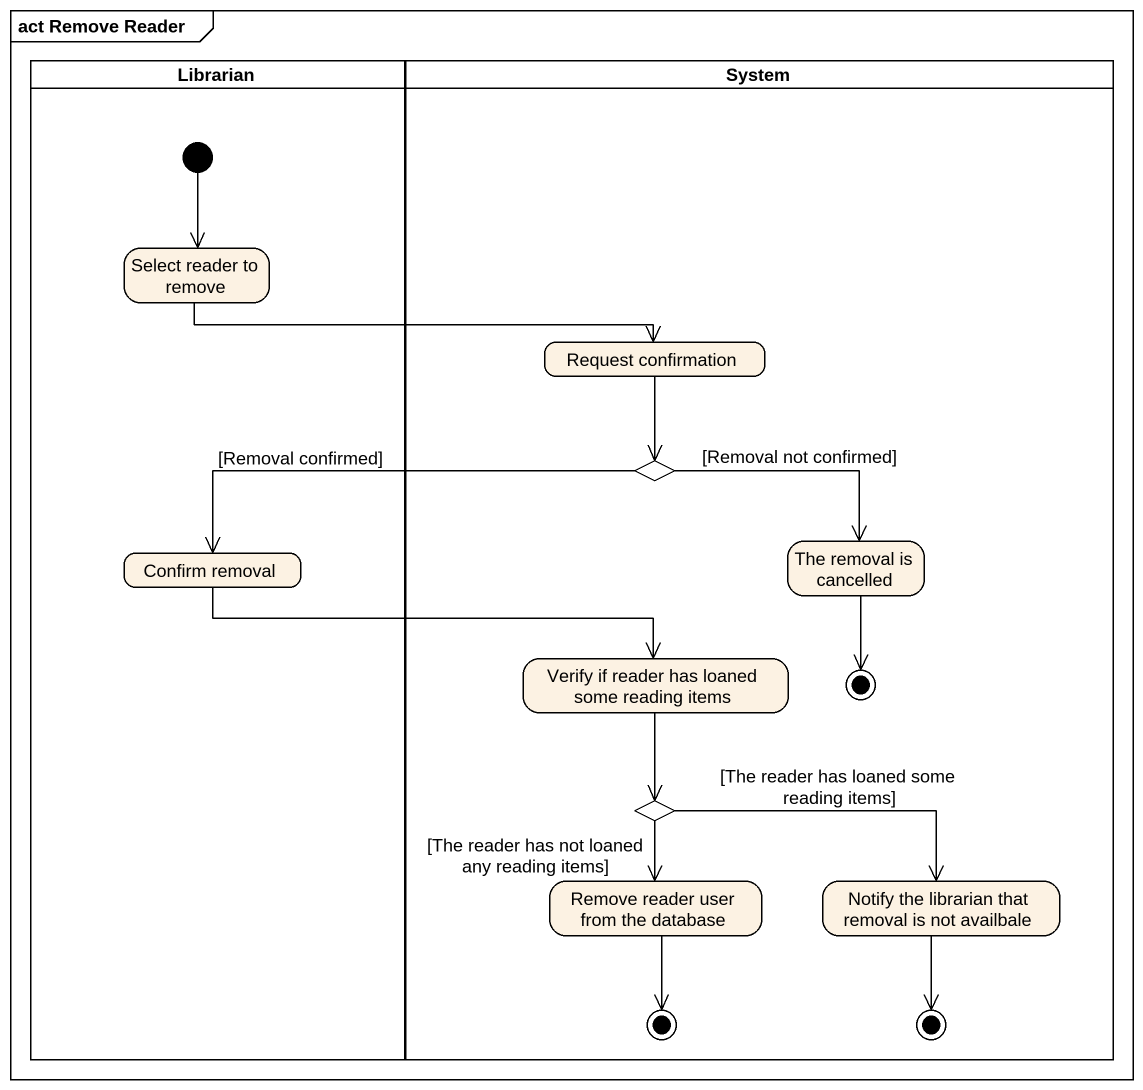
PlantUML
@startuml
mainframe act Remove Reader
hide empty description
state Librarian <<partition>> {
  state "Select reader to remove" as Select_reader_to_remove
  state "Confirm removal" as Confirm_removal
  [*] --> Select_reader_to_remove
}
state System <<partition>> {
  state "Request confirmation" as Request_confirmation
  state choice1 <<choice>>
  state "The removal is cancelled" as The_removal_is_cancelled
  state "Verify if reader has loaned some reading items" as Verify_if_reader_has_loaned
  state final1 <<end>>
  state choice2 <<choice>>
  state "Remove reader user from the database" as Remove_reader_user_from_the
  state "Notify the librarian that removal is not availbale" as Notify_the_librarian_that
  state final2 <<end>>
  state final3 <<end>>
}
Select_reader_to_remove -right-> Request_confirmation
Request_confirmation --> choice1
choice1 -right-> The_removal_is_cancelled : [Removal not confirmed]
choice1 -left-> Confirm_removal : [Removal confirmed]
The_removal_is_cancelled --> final1
Confirm_removal -right-> Verify_if_reader_has_loaned
Verify_if_reader_has_loaned --> choice2
choice2 --> Remove_reader_user_from_the : [The reader has not loaned any reading items]
choice2 -right-> Notify_the_librarian_that : [The reader has loaned some reading items]
Remove_reader_user_from_the --> final2
Notify_the_librarian_that --> final3
@enduml
